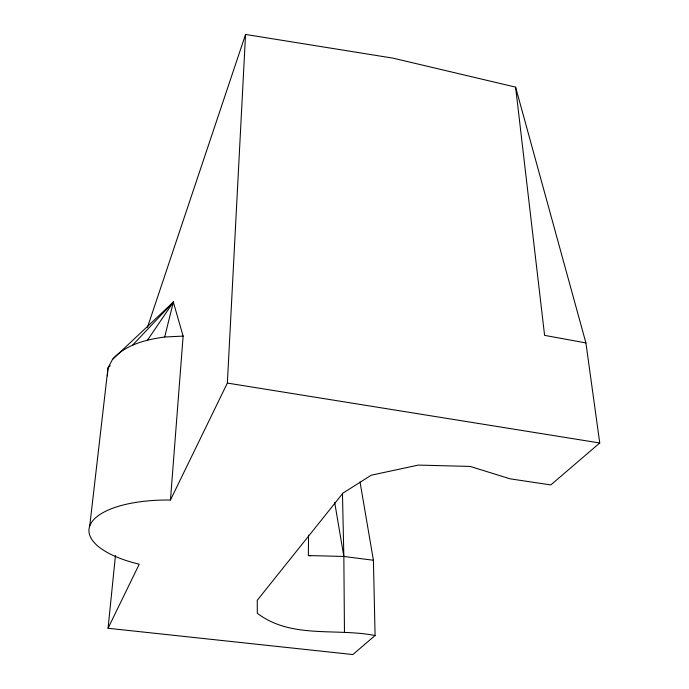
<?xml version="1.0" encoding="UTF-8"?>
<svg xmlns="http://www.w3.org/2000/svg" width="689" height="689" viewBox="0 0 689 689"><rect width="100%" height="100%" fill="white"/><g stroke="black" fill="none" stroke-linecap="round" stroke-linejoin="round"><path stroke-width="1.03" d="M310.455 555.816L308.353 555.549L308.534 535.103M375.083 635.508L352.863 654.55L108.061 628.273L139.23 564.205A90.199 34.683 3.3 0 1 90.414 524.363A90.199 34.683 3.3 0 1 170.459 500.025L227.361 383.075L245.551 34.45L393.031 58.152L515.596 87.124L585.908 342.915L599.757 442.984L550.812 484.927L510.067 478.821L470.174 466.427L418.326 465.084L371.19 475.212L342.941 493.143L257.247 600.3L257.316 613.288C291.232 639.099 335.922 627.808 375.083 635.508L373.412 560.252L360.037 482.007M107.381 375.884L108.001 367.909L112.565 359.305L173.344 302.127L183.128 336.103L170.459 500.025M108.061 628.273L115.451 555.541M89.734 525.991L108.001 367.909L110.257 365.635M112.565 359.305C125.699 344.569 145.87 339.643 164.671 337.007L173.344 302.127L169.589 305.907M147.446 327.396L245.551 34.45M172.224 303.952L173.344 302.127L132.762 344.965M147.584 340.03L173.344 302.127L171.216 304.538M172.061 303.84L173.344 302.127M162.079 313.469L168.09 307.423M164.671 337.007L183.128 336.103M308.353 555.549L343.845 556.462L373.412 560.252M227.361 383.075L599.757 442.984M585.908 342.915L544.586 335.362L515.596 87.124M334.699 502.505L343.845 556.462L344.457 632.08M342.459 493.246L343.845 556.462"/></g></svg>
